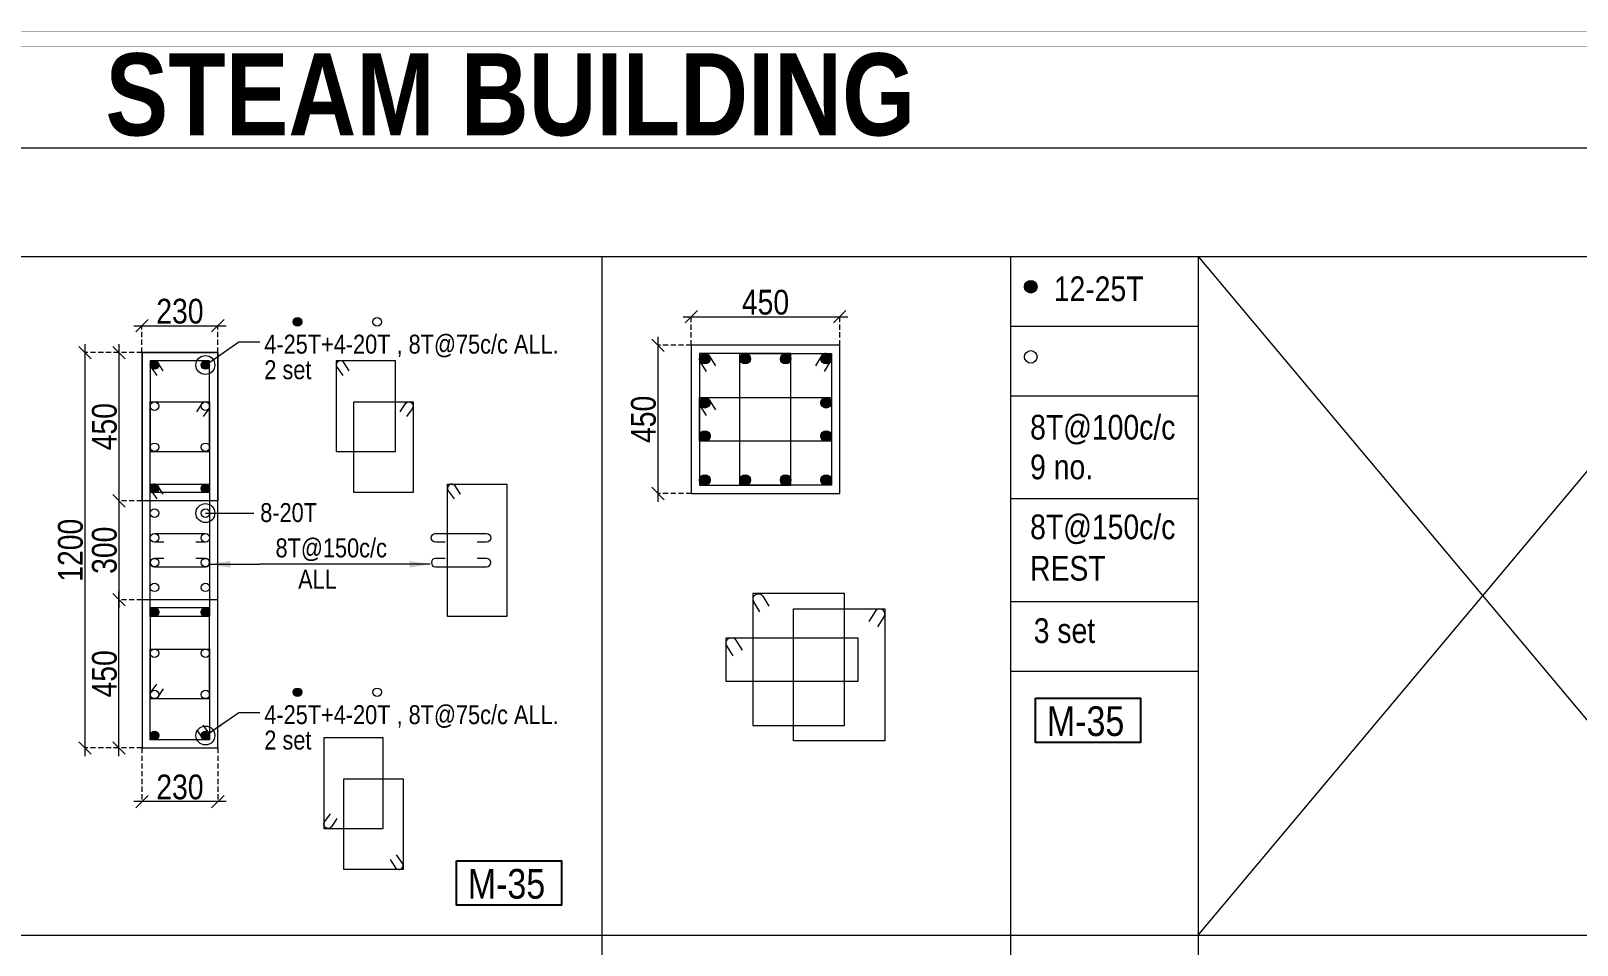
# Model space of a CAD drawing. Header units: millimetres. Extents: x 1112055 to 3390982, y -148532 to 766891.
# Drawn here: x 1924845 to 1943599, y 675523 to 686620 of the extents above; entities that cross this region are included whole.
import ezdxf
from ezdxf.enums import TextEntityAlignment as Align

# ---------------------------------------------------------------- set-up
doc = ezdxf.new("R2010")
doc.units = ezdxf.units.MM
doc.header["$PDMODE"] = 35
doc.header["$PDSIZE"] = -25
doc.linetypes.add('DASHED2', pattern=[0.375, 0.25, -0.125])
doc.linetypes.add('Hidden', pattern=[9.525, 6.35, -3.175])
for name, color, linetype, lineweight in [('B COL', 1, 'Continuous', 30), ('B COL. SIZE DIM', 220, 'Continuous', 25), ('B COLSCH', 204, 'Continuous', 20), ('B COLUMN', 1, 'Hidden', 9), ('B STEEL', 34, 'Continuous', 15), ('B TITLE BLOCK', 250, 'Continuous', 0), ('B-ST TEXT', 7, 'Continuous', 9), ('tb text', 7, 'Continuous', 13)]:
    doc.layers.add(name, color=color, linetype=linetype, lineweight=lineweight)
doc.layers.add('B TEXT', color=7, linetype='Continuous')
doc.styles.add('dim inside', font='romans.shx', dxfattribs={"width": 0.8, "height": 125})
doc.styles.add('SWINC', font='swissc.ttf')
doc.styles.add('TAHOMA', font='tahoma.ttf')
doc.dimstyles.new('dim inside', dxfattribs={"dimtxt": 125, "dimasz": 100, "dimexe": 0, "dimexo": 0, "dimgap": 10, "dimtad": 0, "dimdec": 0, "dimzin": 0, "dimdsep": 46, "dimtxsty": 'dim inside', "dimblk": 'SMALL', "dimcen": 0.09, "dimadec": 0, "dimazin": 0, "dimtfac": 1, "dimtdec": 0, "dimtofl": 0, "dimtmove": 0, "dimatfit": 3, "dimfxl": 1, "dimtolj": 1, "dimtzin": 0, "dimarcsym": 2})
doc.dimstyles.new('PARESH', dxfattribs={"dimscale": 0, "dimtxt": 300, "dimasz": 150, "dimexe": 150, "dimexo": 150, "dimgap": 25, "dimtad": 1, "dimdec": 0, "dimzin": 0, "dimdsep": 46, "dimtxsty": 'TAHOMA', "dimblk": 'ARCHTICK', "dimcen": 100, "dimdle": 150, "dimclrd": 251, "dimclre": 251, "dimclrt": 6, "dimadec": 0, "dimazin": 0, "dimtfac": 1, "dimtdec": 0, "dimtix": 1, "dimtofl": 0, "dimtmove": 0, "dimatfit": 2, "dimfxl": 0.18, "dimtolj": 1, "dimtzin": 0, "dimlwd": 9, "dimlwe": 9, "dimarcsym": 0})

# ---------------------------------------------------------------- blocks, each defined once
blk = doc.blocks.new('_Oblique')
at = {"color": 0, "linetype": 'ByBlock', "lineweight": -2}
blk.add_line((-0.5, -0.5), (0.5, 0.5), dxfattribs=at)
blk = doc.blocks.new('*D2795')
at = {"layer": 'B COL. SIZE DIM', "color": 250, "lineweight": 9, "ltscale": 250, "transparency": 16777216}
blk.add_line((1926092, 683041), (1927212, 683041), dxfattribs=at)
at = {"layer": 'B COL. SIZE DIM', "color": 250, "linetype": 'DASHED2', "lineweight": 9, "ltscale": 250, "transparency": 16777216}
for p, q in [((1926192, 682716), (1926192, 683041)), ((1927112, 682716), (1927112, 683041))]:
    blk.add_line(p, q, dxfattribs=at)
at = {"layer": 'Defpoints', "color": 0, "transparency": 16777216}
for p in [(1927112, 683041), (1926192, 682716), (1927112, 682716)]:
    blk.add_point(p, dxfattribs=at)
at = {"layer": 'B COL. SIZE DIM', "color": 250, "lineweight": 9, "transparency": 16777216, "xscale": 150, "yscale": 150, "zscale": 150, "rotation": 180}
blk.add_blockref('_Oblique', (1926192, 683041), dxfattribs=at)
at = {"layer": 'B COL. SIZE DIM', "color": 250, "lineweight": 9, "transparency": 16777216, "xscale": 150, "yscale": 150, "zscale": 150}
blk.add_blockref('_Oblique', (1927112, 683041), dxfattribs=at)
at = {"layer": 'B COL. SIZE DIM', "color": 6, "transparency": 16777216, "insert": (1926652, 683216), "char_height": 300, "attachment_point": 5, "style": 'SWINC'}
blk.add_mtext('\\A1;230', dxfattribs=at)
blk = doc.blocks.new('*D2796')
at = {"layer": 'B COL. SIZE DIM', "color": 250, "lineweight": 9, "ltscale": 250, "transparency": 16777216}
blk.add_line((1925912, 681016), (1925912, 679616), dxfattribs=at)
at = {"layer": 'B COL. SIZE DIM', "color": 250, "linetype": 'DASHED2', "lineweight": 9, "ltscale": 250, "transparency": 16777216}
for p, q in [((1926192, 680916), (1925912, 680916)), ((1926192, 679716), (1925912, 679716))]:
    blk.add_line(p, q, dxfattribs=at)
at = {"layer": 'Defpoints', "color": 0, "transparency": 16777216}
for p in [(1926192, 680916), (1925912, 679716), (1926192, 679716)]:
    blk.add_point(p, dxfattribs=at)
at = {"layer": 'B COL. SIZE DIM', "color": 250, "lineweight": 9, "transparency": 16777216, "xscale": 150, "yscale": 150, "zscale": 150}
for p, rotation in [((1925912, 680916), 90), ((1925912, 679716), 270)]:
    blk.add_blockref('_Oblique', p, dxfattribs=dict(at, rotation=rotation))
at = {"layer": 'B COL. SIZE DIM', "color": 6, "transparency": 16777216, "insert": (1925737, 680316), "char_height": 300, "attachment_point": 5, "rotation": 90, "style": 'SWINC'}
blk.add_mtext('\\A1;300', dxfattribs=at)
blk = doc.blocks.new('*D2797')
at = {"layer": 'B COL. SIZE DIM', "color": 250, "lineweight": 9, "ltscale": 250, "transparency": 16777216}
blk.add_line((1925912, 682816), (1925912, 680816), dxfattribs=at)
at = {"layer": 'B COL. SIZE DIM', "color": 250, "linetype": 'DASHED2', "lineweight": 9, "ltscale": 250, "transparency": 16777216}
for p, q in [((1926192, 682716), (1925912, 682716)), ((1926192, 680916), (1925912, 680916))]:
    blk.add_line(p, q, dxfattribs=at)
at = {"layer": 'Defpoints', "color": 0, "transparency": 16777216}
for p in [(1926192, 682716), (1925912, 680916), (1926192, 680916)]:
    blk.add_point(p, dxfattribs=at)
at = {"layer": 'B COL. SIZE DIM', "color": 250, "lineweight": 9, "transparency": 16777216, "xscale": 150, "yscale": 150, "zscale": 150}
for p, rotation in [((1925912, 682716), 90), ((1925912, 680916), 270)]:
    blk.add_blockref('_Oblique', p, dxfattribs=dict(at, rotation=rotation))
at = {"layer": 'B COL. SIZE DIM', "color": 6, "transparency": 16777216, "insert": (1925737, 681816), "char_height": 300, "attachment_point": 5, "rotation": 90, "style": 'SWINC'}
blk.add_mtext('\\A1;450', dxfattribs=at)
blk = doc.blocks.new('*D2798')
at = {"layer": 'B COL. SIZE DIM', "color": 250, "lineweight": 9, "ltscale": 250, "transparency": 16777216}
blk.add_line((1925912, 677816), (1925912, 679816), dxfattribs=at)
at = {"layer": 'B COL. SIZE DIM', "color": 250, "linetype": 'DASHED2', "lineweight": 9, "ltscale": 250, "transparency": 16777216}
for p, q in [((1926192, 679716), (1925912, 679716)), ((1926192, 677916), (1925912, 677916))]:
    blk.add_line(p, q, dxfattribs=at)
at = {"layer": 'Defpoints', "color": 0, "transparency": 16777216}
for p in [(1925912, 679716), (1926192, 679716), (1926192, 677916)]:
    blk.add_point(p, dxfattribs=at)
at = {"layer": 'B COL. SIZE DIM', "color": 250, "lineweight": 9, "transparency": 16777216, "xscale": 150, "yscale": 150, "zscale": 150}
for p, rotation in [((1925912, 679716), 90), ((1925912, 677916), 270)]:
    blk.add_blockref('_Oblique', p, dxfattribs=dict(at, rotation=rotation))
at = {"layer": 'B COL. SIZE DIM', "color": 6, "transparency": 16777216, "insert": (1925737, 678816), "char_height": 300, "attachment_point": 5, "rotation": 90, "style": 'SWINC'}
blk.add_mtext('\\A1;450', dxfattribs=at)
blk = doc.blocks.new('*D2799')
at = {"layer": 'B COL. SIZE DIM', "color": 250, "lineweight": 9, "ltscale": 250, "transparency": 16777216}
blk.add_line((1925500, 682816), (1925500, 677816), dxfattribs=at)
at = {"layer": 'B COL. SIZE DIM', "color": 250, "linetype": 'DASHED2', "lineweight": 9, "ltscale": 250, "transparency": 16777216}
for p, q in [((1926192, 682716), (1925500, 682716)), ((1926192, 677916), (1925500, 677916))]:
    blk.add_line(p, q, dxfattribs=at)
at = {"layer": 'Defpoints', "color": 0, "transparency": 16777216}
for p in [(1926192, 682716), (1925500, 677916), (1926192, 677916)]:
    blk.add_point(p, dxfattribs=at)
at = {"layer": 'B COL. SIZE DIM', "color": 250, "lineweight": 9, "transparency": 16777216, "xscale": 150, "yscale": 150, "zscale": 150}
for p, rotation in [((1925500, 682716), 90), ((1925500, 677916), 270)]:
    blk.add_blockref('_Oblique', p, dxfattribs=dict(at, rotation=rotation))
at = {"layer": 'B COL. SIZE DIM', "color": 6, "transparency": 16777216, "insert": (1925325, 680316), "char_height": 300, "attachment_point": 5, "rotation": 90, "style": 'SWINC'}
blk.add_mtext('\\A1;1200', dxfattribs=at)
blk = doc.blocks.new('*D2800')
at = {"layer": 'B COL. SIZE DIM', "color": 250, "linetype": 'DASHED2', "lineweight": 9, "ltscale": 250, "transparency": 16777216}
for p, q in [((1926192, 677916), (1926192, 677266)), ((1927112, 677916), (1927112, 677266))]:
    blk.add_line(p, q, dxfattribs=at)
at = {"layer": 'B COL. SIZE DIM', "color": 250, "lineweight": 9, "ltscale": 250, "transparency": 16777216}
blk.add_line((1927212, 677266), (1926092, 677266), dxfattribs=at)
at = {"layer": 'Defpoints', "color": 0, "transparency": 16777216}
for p in [(1926192, 677916), (1927112, 677916), (1926192, 677266)]:
    blk.add_point(p, dxfattribs=at)
at = {"layer": 'B COL. SIZE DIM', "color": 250, "lineweight": 9, "transparency": 16777216, "xscale": 150, "yscale": 150, "zscale": 150, "rotation": 180}
blk.add_blockref('_Oblique', (1926192, 677266), dxfattribs=at)
at = {"layer": 'B COL. SIZE DIM', "color": 250, "lineweight": 9, "transparency": 16777216, "xscale": 150, "yscale": 150, "zscale": 150}
blk.add_blockref('_Oblique', (1927112, 677266), dxfattribs=at)
at = {"layer": 'B COL. SIZE DIM', "color": 6, "transparency": 16777216, "insert": (1926652, 677441), "char_height": 300, "attachment_point": 5, "style": 'SWINC'}
blk.add_mtext('\\A1;230', dxfattribs=at)
blk = doc.blocks.new('_ArchTick')
at = {"color": 0, "linetype": 'ByBlock', "const_width": 0.15}
blk.add_lwpolyline([(-0.5, -0.5), (0.5, 0.5)], dxfattribs=at)
blk = doc.blocks.new('*D2817')
at = {"layer": 'B COL. SIZE DIM', "color": 250, "lineweight": 9, "ltscale": 250, "transparency": 16777216}
blk.add_line((1932755, 683150), (1934755, 683150), dxfattribs=at)
at = {"layer": 'B COL. SIZE DIM', "color": 250, "linetype": 'DASHED2', "lineweight": 9, "ltscale": 250, "transparency": 16777216}
for p, q in [((1932855, 682805), (1932855, 683150)), ((1934655, 682805), (1934655, 683150))]:
    blk.add_line(p, q, dxfattribs=at)
at = {"layer": 'Defpoints', "color": 0, "transparency": 16777216}
for p in [(1934655, 683150), (1932855, 682805), (1934655, 682805)]:
    blk.add_point(p, dxfattribs=at)
at = {"layer": 'B COL. SIZE DIM', "color": 250, "lineweight": 9, "transparency": 16777216, "xscale": 150, "yscale": 150, "zscale": 150, "rotation": 180}
blk.add_blockref('_Oblique', (1932855, 683150), dxfattribs=at)
at = {"layer": 'B COL. SIZE DIM', "color": 250, "lineweight": 9, "transparency": 16777216, "xscale": 150, "yscale": 150, "zscale": 150}
blk.add_blockref('_Oblique', (1934655, 683150), dxfattribs=at)
at = {"layer": 'B COL. SIZE DIM', "color": 6, "transparency": 16777216, "insert": (1933755, 683325), "char_height": 300, "attachment_point": 5, "style": 'SWINC'}
blk.add_mtext('\\A1;450', dxfattribs=at)
blk = doc.blocks.new('*D2818')
at = {"layer": 'B COL. SIZE DIM', "color": 250, "lineweight": 9, "ltscale": 250, "transparency": 16777216}
blk.add_line((1932451, 682905), (1932451, 680905), dxfattribs=at)
at = {"layer": 'B COL. SIZE DIM', "color": 250, "linetype": 'DASHED2', "lineweight": 9, "ltscale": 250, "transparency": 16777216}
for p, q in [((1932855, 682805), (1932451, 682805)), ((1932855, 681005), (1932451, 681005))]:
    blk.add_line(p, q, dxfattribs=at)
at = {"layer": 'Defpoints', "color": 0, "transparency": 16777216}
for p in [(1932855, 682805), (1932451, 681005), (1932855, 681005)]:
    blk.add_point(p, dxfattribs=at)
at = {"layer": 'B COL. SIZE DIM', "color": 250, "lineweight": 9, "transparency": 16777216, "xscale": 150, "yscale": 150, "zscale": 150}
for p, rotation in [((1932451, 682805), 90), ((1932451, 681005), 270)]:
    blk.add_blockref('_Oblique', p, dxfattribs=dict(at, rotation=rotation))
at = {"layer": 'B COL. SIZE DIM', "color": 6, "transparency": 16777216, "insert": (1932276, 681905), "char_height": 300, "attachment_point": 5, "rotation": 90, "style": 'SWINC'}
blk.add_mtext('\\A1;450', dxfattribs=at)

msp = doc.modelspace()

# ---------------------------------------------------------------- hatches: boundary and pattern name
at = {"layer": 'B STEEL', "lineweight": 9, "ltscale": 0.5}
h = msp.add_hatch(color=34, dxfattribs=at)
edge = h.paths.add_edge_path()
edge.add_arc((1936973.3, 683514), 76.8, 0, 360)
at = {"layer": 'B STEEL', "lineweight": 13}
h = msp.add_hatch(color=256, dxfattribs=at)
h.dxf.hatch_style = 1
edge = h.paths.add_edge_path()
edge.add_ellipse((1928078.6, 683088.9), major_axis=(51.4, 0), ratio=1, start_angle=0, end_angle=360)
at = {"layer": 'B STEEL', "lineweight": 9, "ltscale": 0.5}
h = msp.add_hatch(color=34, dxfattribs=at)
edge = h.paths.add_edge_path()
edge.add_arc((1933018.9, 682640.8), 64, 0, 360)
at = {"layer": 'B STEEL'}
h = msp.add_hatch(color=34, dxfattribs=at)
edge = h.paths.add_edge_path()
edge.add_ellipse((1933509.6, 682640.8), major_axis=(64, 0), ratio=1, start_angle=0, end_angle=360)
h = msp.add_hatch(color=34, dxfattribs=at)
edge = h.paths.add_edge_path()
edge.add_ellipse((1934000.2, 682640.8), major_axis=(64, 0), ratio=1, start_angle=0, end_angle=360)
at = {"layer": 'B STEEL', "lineweight": 9, "ltscale": 0.5}
h = msp.add_hatch(color=34, dxfattribs=at)
edge = h.paths.add_edge_path()
edge.add_arc((1934490.9, 682640.8), 64, 180, 540, ccw=False)
at = {"layer": 'B STEEL', "lineweight": 13}
h = msp.add_hatch(color=256, dxfattribs=at)
h.dxf.hatch_style = 1
edge = h.paths.add_edge_path()
edge.add_ellipse((1926343.6, 682564.5), major_axis=(51.4, 0), ratio=1, start_angle=0, end_angle=360)
h = msp.add_hatch(color=256, dxfattribs=at)
h.dxf.hatch_style = 1
edge = h.paths.add_edge_path()
edge.add_ellipse((1926960.8, 682564.5), major_axis=(51.4, 0), ratio=1, start_angle=0, end_angle=360)
at = {"layer": 'B STEEL'}
h = msp.add_hatch(color=34, dxfattribs=at)
edge = h.paths.add_edge_path()
edge.add_ellipse((1933018.9, 682106.4), major_axis=(64, 0), ratio=1, start_angle=0, end_angle=360)
h = msp.add_hatch(color=34, dxfattribs=at)
edge = h.paths.add_edge_path()
edge.add_ellipse((1934490.9, 682106.4), major_axis=(64, 0), ratio=1, start_angle=0, end_angle=360)
h = msp.add_hatch(color=34, dxfattribs=at)
edge = h.paths.add_edge_path()
edge.add_ellipse((1933018.9, 681703.3), major_axis=(64, 0), ratio=1, start_angle=0, end_angle=360)
h = msp.add_hatch(color=34, dxfattribs=at)
edge = h.paths.add_edge_path()
edge.add_ellipse((1934490.9, 681703.3), major_axis=(64, 0), ratio=1, start_angle=0, end_angle=360)
at = {"layer": 'B STEEL', "lineweight": 9, "ltscale": 0.5}
h = msp.add_hatch(color=34, dxfattribs=at)
edge = h.paths.add_edge_path()
edge.add_arc((1933018.9, 681168.9), 64, 0, 360, ccw=False)
at = {"layer": 'B STEEL'}
h = msp.add_hatch(color=34, dxfattribs=at)
edge = h.paths.add_edge_path()
edge.add_ellipse((1933509.6, 681168.9), major_axis=(64, 0), ratio=1, start_angle=0, end_angle=360)
h = msp.add_hatch(color=34, dxfattribs=at)
edge = h.paths.add_edge_path()
edge.add_ellipse((1934000.2, 681168.9), major_axis=(64, 0), ratio=1, start_angle=0, end_angle=360)
at = {"layer": 'B STEEL', "lineweight": 9, "ltscale": 0.5}
h = msp.add_hatch(color=34, dxfattribs=at)
edge = h.paths.add_edge_path()
edge.add_arc((1934490.9, 681168.9), 64, -180, 180)
at = {"layer": 'B STEEL', "lineweight": 13}
h = msp.add_hatch(color=256, dxfattribs=at)
h.dxf.hatch_style = 1
edge = h.paths.add_edge_path()
edge.add_ellipse((1926343.6, 681067.3), major_axis=(51.4, 0), ratio=1, start_angle=0, end_angle=360)
h = msp.add_hatch(color=256, dxfattribs=at)
h.dxf.hatch_style = 1
edge = h.paths.add_edge_path()
edge.add_ellipse((1926960.8, 681067.3), major_axis=(51.4, 0), ratio=1, start_angle=0, end_angle=360)
h = msp.add_hatch(color=256, dxfattribs=at)
h.dxf.hatch_style = 1
edge = h.paths.add_edge_path()
edge.add_ellipse((1926343.6, 679564.5), major_axis=(51.4, 0), ratio=1, start_angle=0, end_angle=360)
h = msp.add_hatch(color=256, dxfattribs=at)
h.dxf.hatch_style = 1
edge = h.paths.add_edge_path()
edge.add_ellipse((1926960.8, 679564.5), major_axis=(51.4, 0), ratio=1, start_angle=0, end_angle=360)
h = msp.add_hatch(color=256, dxfattribs=at)
h.dxf.hatch_style = 1
edge = h.paths.add_edge_path()
edge.add_ellipse((1928078.6, 678591.7), major_axis=(51.4, 0), ratio=1, start_angle=0, end_angle=360)
h = msp.add_hatch(color=256, dxfattribs=at)
h.dxf.hatch_style = 1
edge = h.paths.add_edge_path()
edge.add_ellipse((1926343.6, 678067.3), major_axis=(51.4, 0), ratio=1, start_angle=0, end_angle=360)
h = msp.add_hatch(color=256, dxfattribs=at)
h.dxf.hatch_style = 1
edge = h.paths.add_edge_path()
edge.add_ellipse((1926960.8, 678067.3), major_axis=(51.4, 0), ratio=1, start_angle=0, end_angle=360)

# ---------------------------------------------------------------- linework, layer by layer
at = {"layer": 'B COL', "lineweight": 13}
for points in [[(1926192.2, 677915.9), (1927112.2, 677915.9), (1927112.2, 682715.9), (1926192.2, 682715.9)], [(1926192.2, 682715.9), (1927112.2, 682715.9), (1927112.2, 680915.9), (1926192.2, 680915.9)], [(1926192.2, 677915.9), (1927112.2, 677915.9), (1927112.2, 679715.9), (1926192.2, 679715.9)]]:
    msp.add_lwpolyline(points, close=True, dxfattribs=at)
at = {"layer": 'B COLSCH', "color": 250, "lineweight": 0}
for p, q in [((1912667.6, 685201.3), (1953141.9, 685201.3)), ((1912667.6, 683882.3), (1953141.9, 683882.3)), ((1931767.8, 683882.3), (1931767.8, 651910.2)), ((1936727, 683882.3), (1936727, 659162.8)), ((1939001.4, 683882.3), (1939001.4, 651910.2)), ((1939001.4, 675642.5), (1945908.3, 683882.3)), ((1939001.4, 683882.3), (1945908.3, 675642.5)), ((1936727, 683037.3), (1939001.4, 683037.3)), ((1936727, 682192.3), (1939001.4, 682192.3)), ((1936727, 680942.6), (1939001.4, 680942.6)), ((1936727, 679692.8), (1939001.4, 679692.8)), ((1936727, 678847.8), (1939001.4, 678847.8)), ((1912667.6, 675642.5), (1953141.9, 675642.5))]:
    msp.add_line(p, q, dxfattribs=at)
at = {"layer": 'B COLUMN', "color": 1, "linetype": 'ByBlock', "lineweight": 20}
msp.add_lwpolyline([(1932854.9, 681004.8), (1934654.9, 681004.8), (1934654.9, 682804.8), (1932854.9, 682804.8)], close=True, dxfattribs=at)
at = {"layer": 'B STEEL', "color": 34, "lineweight": 9, "ltscale": 0.5}
for points in [[(1933039.1, 682485.8), (1932964.4, 682607.3, -1), (1933073.4, 682674.4), (1933148.2, 682552.9)], [(1934470.6, 682485.8), (1934545.4, 682607.3, 1), (1934436.3, 682674.4), (1934361.6, 682552.9)], [(1933039.1, 681951.4), (1932964.4, 682072.9, -1), (1933073.4, 682140), (1933148.2, 682018.5)], [(1933687.2, 679570.1), (1933612.4, 679691.6, -1), (1933721.5, 679758.7), (1933796.3, 679637.2)], [(1935118.7, 679384.5), (1935193.4, 679506, 1), (1935084.4, 679573.1), (1935009.6, 679451.6)], [(1933361.3, 679035.7), (1933286.6, 679157.2, -1), (1933395.6, 679224.3), (1933470.4, 679102.8)]]:
    msp.add_lwpolyline(points, format="xyb", dxfattribs=at)
for points in [[(1932954.9, 681104.8), (1934064.2, 681104.8), (1934064.2, 682704.8), (1932954.9, 682704.8)], [(1934554.9, 681104.8), (1933445.5, 681104.8), (1933445.5, 682704.8), (1934554.9, 682704.8)], [(1932954.9, 682170.5), (1934554.9, 682170.5), (1934554.9, 681639.2), (1932954.9, 681639.2)], [(1933602.9, 678189.1), (1934712.3, 678189.1), (1934712.3, 679789.1), (1933602.9, 679789.1)], [(1935202.9, 678003.5), (1934093.6, 678003.5), (1934093.6, 679603.5), (1935202.9, 679603.5)], [(1933277.1, 679254.8), (1934877.1, 679254.8), (1934877.1, 678723.5), (1933277.1, 678723.5)]]:
    msp.add_lwpolyline(points, close=True, dxfattribs=at)
at = {"layer": 'B STEEL', "lineweight": 13}
for points in [[(1926292.2, 681514.9), (1927012.2, 681514.9), (1927012.2, 682615.9), (1926292.2, 682615.9)], [(1928548.5, 681514.9), (1929268.5, 681514.9), (1929268.5, 682615.9), (1928548.5, 682615.9)], [(1926292.2, 682116.8), (1927012.2, 682116.8), (1927012.2, 681015.9), (1926292.2, 681015.9)], [(1928760.8, 682116.8), (1929480.8, 682116.8), (1929480.8, 681015.9), (1928760.8, 681015.9)], [(1926292.2, 678514.9), (1927012.2, 678514.9), (1927012.2, 679615.9), (1926292.2, 679615.9)], [(1926292.2, 679116.8), (1927012.2, 679116.8), (1927012.2, 678015.9), (1926292.2, 678015.9)], [(1928397.7, 676939.6), (1929117.7, 676939.6), (1929117.7, 678040.5), (1928397.7, 678040.5)], [(1928639.8, 677541.5), (1929359.8, 677541.5), (1929359.8, 676440.5), (1928639.8, 676440.5)]]:
    msp.add_lwpolyline(points, close=True, dxfattribs=at)
for points in [[(1926449.2, 682495.7), (1926384.5, 682595.7, 1), (1926302.8, 682533.2), (1926371.8, 682438.4)], [(1928705.5, 682495.7), (1928640.8, 682595.7, 1), (1928559.1, 682533.2), (1928628.1, 682438.4)], [(1926855.2, 681996.6), (1926919.9, 682096.6, -1), (1927001.6, 682034.2), (1926932.6, 681939.3)], [(1929323.8, 681996.6), (1929388.5, 682096.6, -1), (1929470.2, 682034.2), (1929401.2, 681939.3)], [(1926449.2, 678635.1), (1926384.5, 678535.1, -1), (1926302.8, 678597.6), (1926371.8, 678692.4)], [(1926855.2, 678136), (1926919.9, 678036.1, 1), (1927001.6, 678098.5), (1926932.6, 678193.4)], [(1928554.7, 677059.7), (1928490, 676959.8, -1), (1928408.3, 677022.2), (1928477.3, 677117.1)], [(1929202.8, 676560.7), (1929267.6, 676460.7, 1), (1929349.3, 676523.1), (1929280.2, 676618)]]:
    msp.add_lwpolyline(points, format="xyb", dxfattribs=at)
at = {"layer": 'B STEEL', "color": 3, "lineweight": 13}
for points in [[(1927012.2, 679513), (1926292.2, 679513), (1926292.2, 681118.7), (1927012.2, 681118.7)], [(1930617.1, 679513), (1929897.1, 679513), (1929897.1, 681118.7), (1930617.1, 681118.7)]]:
    msp.add_lwpolyline(points, close=True, dxfattribs=at)
for points in [[(1926449.2, 680998.5), (1926384.5, 681098.5, 1), (1926302.8, 681036.1), (1926371.8, 680941.2)], [(1930054.1, 680998.5), (1929989.4, 681098.5, 1), (1929907.7, 681036.1), (1929976.7, 680941.2)], [(1926458.2, 680414.7), (1926343.6, 680414.7, -1), (1926343.6, 680517.6), (1926960.8, 680517.6, -1), (1926960.8, 680414.7), (1926846.2, 680414.7)], [(1929867.7, 680414.7), (1929753.1, 680414.7, -1), (1929753.1, 680517.6), (1930370.3, 680517.6, -1), (1930370.3, 680414.7), (1930255.7, 680414.7)], [(1926458.2, 680217), (1926343.6, 680217, 1), (1926343.6, 680114.2), (1926960.8, 680114.2, 1), (1926960.8, 680217), (1926846.2, 680217)], [(1929867.7, 680217), (1929753.1, 680217, 1), (1929753.1, 680114.2), (1930370.3, 680114.2, 1), (1930370.3, 680217), (1930255.7, 680217)]]:
    msp.add_lwpolyline(points, format="xyb", dxfattribs=at)
at = {"layer": 'B STEEL', "color": 34, "lineweight": 9, "ltscale": 0.5}
for centre, radius in [((1936973.3, 683514), 76.8), ((1933018.9, 682640.8), 64), ((1933509.6, 682640.8), 64), ((1934000.2, 682640.8), 64), ((1934490.9, 682640.8), 64), ((1936973.3, 682663.7), 76.8), ((1933018.9, 682106.4), 64), ((1934490.9, 682106.4), 64), ((1933018.9, 681703.3), 64), ((1934490.9, 681703.3), 64), ((1933018.9, 681168.9), 64), ((1933509.6, 681168.9), 64), ((1934000.2, 681168.9), 64), ((1934490.9, 681168.9), 64)]:
    msp.add_circle(centre, radius, dxfattribs=at)
at = {"layer": 'B STEEL', "lineweight": 13}
for centre in [(1928078.6, 683088.9), (1929045.4, 683088.9), (1926343.6, 682564.5), (1926960.8, 682564.5), (1926343.6, 682065.4), (1926960.8, 682065.4), (1926343.6, 681566.3), (1926960.8, 681566.3), (1926343.6, 681067.3), (1926960.8, 681067.3), (1926343.6, 680766.7), (1926960.8, 680766.7), (1926343.6, 680466.2), (1926960.8, 680466.2), (1926343.6, 680165.6), (1926960.8, 680165.6), (1926343.6, 679865), (1926960.8, 679865), (1926343.6, 679564.5), (1926960.8, 679564.5), (1926343.6, 679065.4), (1926960.8, 679065.4), (1926343.6, 678566.3), (1926960.8, 678566.3), (1928078.6, 678591.7), (1929045.4, 678591.7), (1926343.6, 678067.3), (1926960.8, 678067.3)]:
    msp.add_circle(centre, 51.4, dxfattribs=at)
at = {"layer": 'B TEXT', "color": 1}
for points in [[(1937030.6, 678518.8), (1938305.2, 678518.8), (1938305.2, 677980.8), (1937030.6, 677980.8)], [(1930006.2, 676544.1), (1931280.8, 676544.1), (1931280.8, 676006.1), (1930006.2, 676006.1)]]:
    msp.add_lwpolyline(points, close=True, dxfattribs=at)
at = {"layer": 'B TITLE BLOCK', "color": 1, "const_width": 4.29}
msp.add_lwpolyline([(1910988.2, 686617.8), (1910988.2, 639062.2), (1972414, 639062.2), (1972414, 686617.8)], close=True, dxfattribs=at)
at = {"layer": 'B TITLE BLOCK', "color": 250, "lineweight": 0, "const_width": 4.29}
msp.add_lwpolyline([(1911179.3, 686426.7), (1911179.3, 639253.3), (1972222.8, 639253.3), (1972222.8, 686426.7)], close=True, dxfattribs=at)

# ---------------------------------------------------------------- texts
at = {"layer": 'B TEXT', "style": 'SWINC'}
for s, p in [('12-25T', (1937251.8, 683339.5)), ('8T@100c/c', (1936964.8, 681659.6)), ('9 no.', (1936964.8, 681177.8)), ('8T@150c/c', (1936964.8, 680449.7)), ('8T@150c/c', (1936964.8, 680449.7)), ('REST', (1936964.8, 679947.3)), ('REST', (1936964.8, 679947.3)), ('3 set', (1937008.6, 679190.3))]:
    msp.add_text(s, height=300, dxfattribs=at).set_placement(p)
at = {"layer": 'B TEXT', "lineweight": 15, "style": 'SWINC'}
for s, p in [('4-25T+4-20T , 8T@75c/c ALL.', (1927675.8, 682633.8)), ('2 set', (1927675.8, 682323.6)), ('8-20T', (1927626.2, 680589.4)), ('8T@150c/c', (1927811.7, 680160.7)), ('ALL', (1928086.3, 679779.9)), ('4-25T+4-20T , 8T@75c/c ALL.', (1927675.8, 678136.6)), ('2 set', (1927675.8, 677828.4))]:
    msp.add_text(s, height=230, dxfattribs=at).set_placement(p, align=Align.BOTTOM_LEFT)
at = {"layer": 'B TEXT', "color": 1, "style": 'SWINC'}
for p in [(1937168, 677954.2), (1930143.6, 675979.6)]:
    msp.add_text('M-35', height=360, dxfattribs=at).set_placement(p, align=Align.BOTTOM_LEFT)
at = {"layer": 'tb text', "insert": (1925749.1, 686347.5), "char_height": 996.038, "width": 10877.868, "attachment_point": 1, "style": 'SWINC'}
msp.add_mtext('{\\fSwis721 Cn BT|b1|i0|c0|p34;STEAM BUILDING}', dxfattribs=at)

# ---------------------------------------------------------------- dimensions: what is measured, and where the dimension line sits
at = {"layer": 'B COL. SIZE DIM', "color": 250, "ltscale": 250}
for base, p1, p2, picture, middle in [((1934654.9, 683149.8), (1932854.9, 682804.8), (1934654.9, 682804.8), '*D2817', (1933754.9, 683324.8)), ((1927112.2, 683040.7), (1926192.2, 682715.9), (1927112.2, 682715.9), '*D2795', (1926652.2, 683215.7)), ((1926192.2, 677266.3), (1927112.2, 677915.9), (1926192.2, 677915.9), '*D2800', (1926652.2, 677441.3))]:
    dim = msp.add_linear_dim(base=base, p1=p1, p2=p2, dimstyle='dim inside', override={"dimtxt": 300, "dimasz": 150, "dimgap": 25, "dimtad": 3, "dimlfac": 0.25, "dimtxsty": 'SWINC', "dimblk1": 'Oblique', "dimblk2": 'Oblique', "dimsah": 1, "dimdle": 100, "dimclrd": 250, "dimclre": 250, "dimclrt": 6, "dimfxl": 1000, "dimlwd": 9, "dimlwe": 9}, dxfattribs=at)
    dim.commit()
    dim.dimension.update_dxf_attribs({"geometry": picture, "text_midpoint": middle})
for base, p1, p2, angle, picture, middle in [((1932451, 681004.8), (1932854.9, 682804.8), (1932854.9, 681004.8), 90, '*D2818', (1932276, 681904.8)), ((1925499.5, 677915.9), (1926192.2, 682715.9), (1926192.2, 677915.9), 90, '*D2799', (1925324.5, 680315.9)), ((1925911.7, 680915.9), (1926192.2, 682715.9), (1926192.2, 680915.9), 90, '*D2797', (1925736.7, 681815.9)), ((1925911.7, 679715.9), (1926192.2, 680915.9), (1926192.2, 679715.9), 90, '*D2796', (1925736.7, 680315.9)), ((1925911.7, 679715.9), (1926192.2, 677915.9), (1926192.2, 679715.9), 270, '*D2798', (1925736.7, 678815.9))]:
    dim = msp.add_linear_dim(base=base, p1=p1, p2=p2, angle=angle, dimstyle='dim inside', override={"dimtxt": 300, "dimasz": 150, "dimgap": 25, "dimtad": 3, "dimlfac": 0.25, "dimtxsty": 'SWINC', "dimblk1": 'Oblique', "dimblk2": 'Oblique', "dimsah": 1, "dimdle": 100, "dimclrd": 250, "dimclre": 250, "dimclrt": 6, "dimfxl": 1000, "dimlwd": 9, "dimlwe": 9}, dxfattribs=at)
    dim.commit()
    dim.dimension.update_dxf_attribs({"geometry": picture, "text_midpoint": middle})

# ---------------------------------------------------------------- leaders
at = {"layer": 'B-ST TEXT', "lineweight": 15}
for points, override in [([(1926960.8, 682564.5), (1927367.9, 682844.1), (1927622.4, 682844.1)], {"dimscale": 1, "dimasz": 230, "dimtad": 0, "dimclrd": 0, "dimldrblk": 'Origin', "dimtfill": 2}), ([(1926960.8, 680766.7), (1927549.2, 680766.7)], {"dimscale": 1, "dimasz": 230, "dimtad": 0, "dimclrd": 0, "dimldrblk": 'Origin', "dimtfill": 2}), ([(1927012.2, 680145.7), (1927621.4, 680145.7)], {"dimscale": 1, "dimasz": 250, "dimtad": 0, "dimclrd": 0, "dimtfill": 2}), ([(1929686.9, 680145.7), (1927621.4, 680145.7)], {"dimscale": 1, "dimasz": 250, "dimtad": 0, "dimclrd": 0, "dimtfill": 2}), ([(1926960.8, 678067.3), (1927367.9, 678346.9), (1927622.4, 678346.9)], {"dimscale": 1, "dimasz": 230, "dimtad": 0, "dimclrd": 0, "dimldrblk": 'Origin', "dimtfill": 2})]:
    msp.add_leader(points, dimstyle='PARESH', override=override, dxfattribs=at)

doc.saveas('drawing.dxf')
